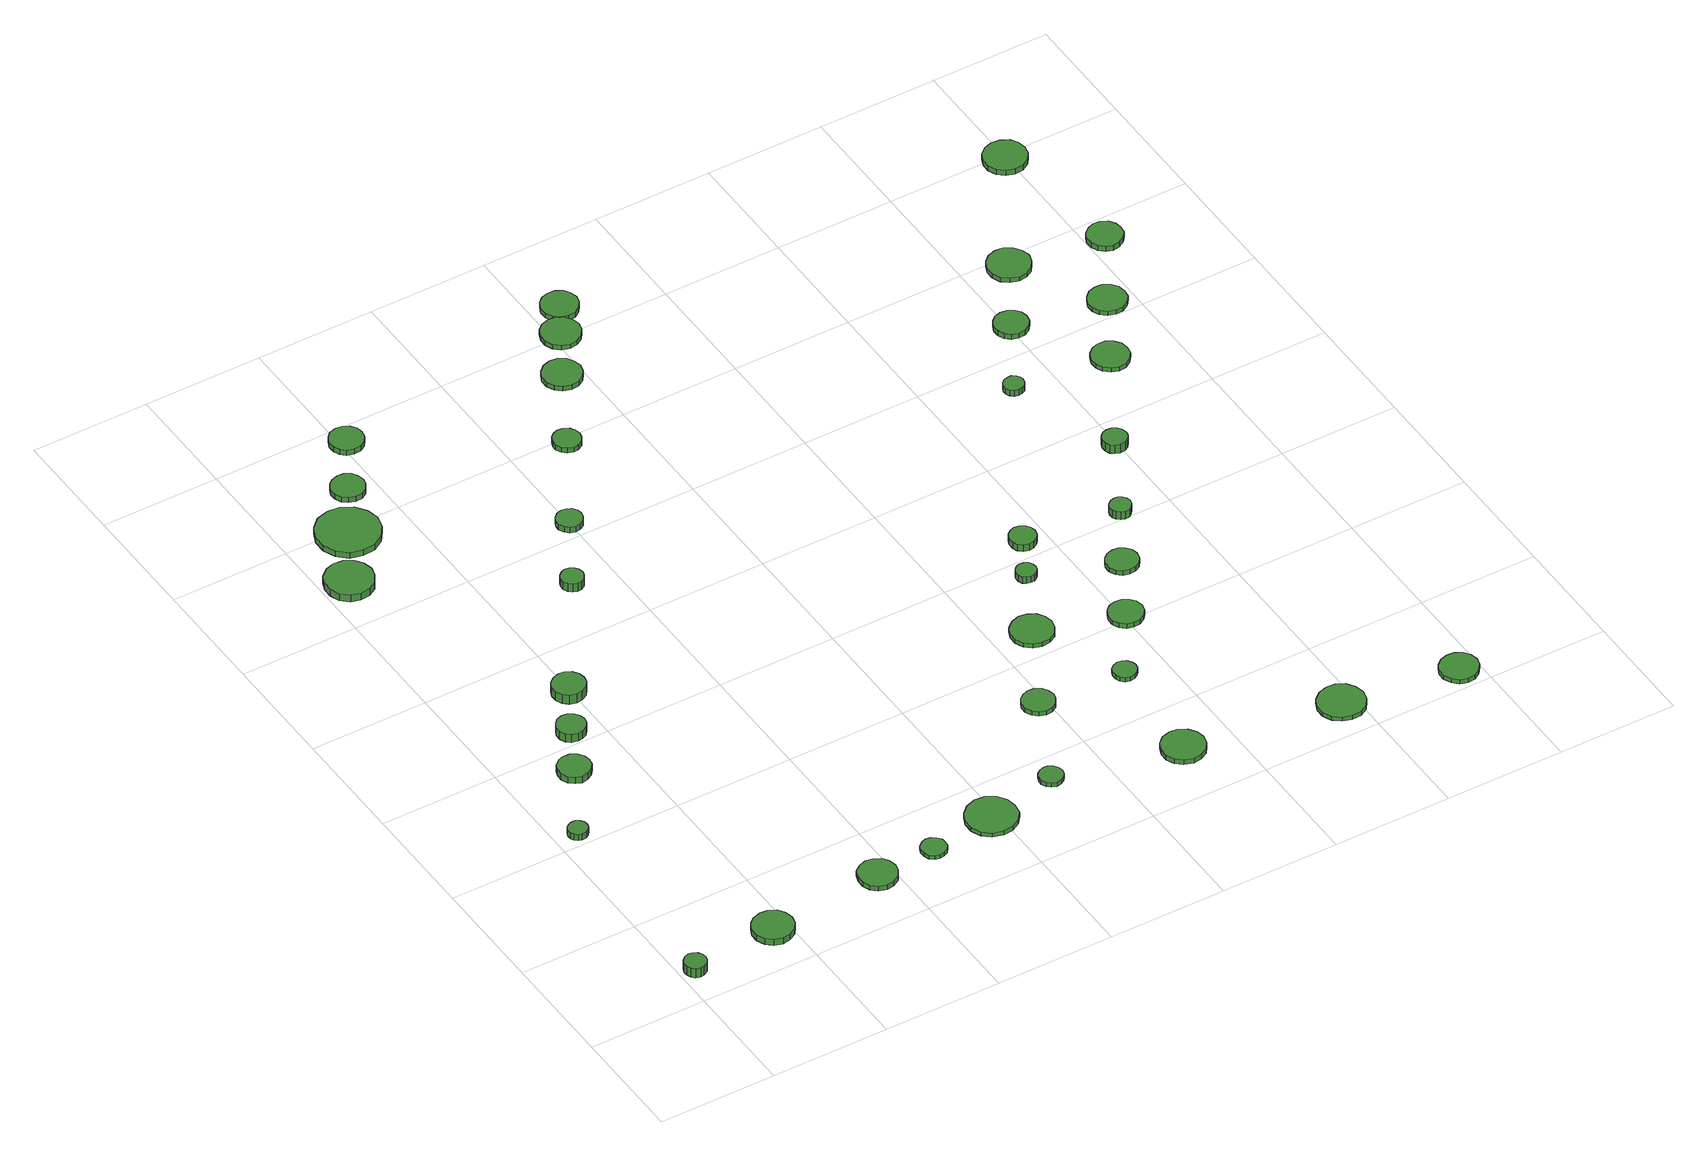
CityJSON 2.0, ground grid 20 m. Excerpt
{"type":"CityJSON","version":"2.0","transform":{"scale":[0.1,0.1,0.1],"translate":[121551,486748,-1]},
"CityObjects":{
"tree1":{"type":"SolitaryVegetationObject","attributes":{"function":"something"},"geometry":[{"type":"MultiSurface","lod":"1","boundaries":[[[0,1,2,3,4,5,6,7,8,9,10,11,12,13,14]],[[15,16,17,18,19,20,21,22,23,24,25,26,27,28,29]],[[0,29,28,1]],[[1,28,27,2]],[[2,27,26,3]],[[3,26,25,4]],[[4,25,24,5]],[[5,24,23,6]],[[6,23,22,7]],[[7,22,21,8]],[[8,21,20,9]],[[9,20,19,10]],[[10,19,18,11]],[[11,18,17,12]],[[12,17,16,13]],[[13,16,15,14]],[[14,15,29,0]]]}]},
"tree2":{"type":"SolitaryVegetationObject","attributes":{"function":"something"},"geometry":[{"type":"MultiSurface","lod":"1","boundaries":[[[30,31,32,33,34,35,36,37,38,39,40,41,42,43,44]],[[45,46,47,48,49,50,51,52,53,54,55,56,57,58,59]],[[30,59,58,31]],[[31,58,57,32]],[[32,57,56,33]],[[33,56,55,34]],[[34,55,54,35]],[[35,54,53,36]],[[36,53,52,37]],[[37,52,51,38]],[[38,51,50,39]],[[39,50,49,40]],[[40,49,48,41]],[[41,48,47,42]],[[42,47,46,43]],[[43,46,45,44]],[[44,45,59,30]]]}]},
"tree3":{"type":"SolitaryVegetationObject","attributes":{"function":"something"},"geometry":[{"type":"MultiSurface","lod":"1","boundaries":[[[60,61,62,63,64,65,66,67,68,69,70,71,72,73,74]],[[75,76,77,78,79,80,81,82,83,84,85,86,87,88,89]],[[60,89,88,61]],[[61,88,87,62]],[[62,87,86,63]],[[63,86,85,64]],[[64,85,84,65]],[[65,84,83,66]],[[66,83,82,67]],[[67,82,81,68]],[[68,81,80,69]],[[69,80,79,70]],[[70,79,78,71]],[[71,78,77,72]],[[72,77,76,73]],[[73,76,75,74]],[[74,75,89,60]]]}]},
"tree4":{"type":"SolitaryVegetationObject","attributes":{"function":"something"},"geometry":[{"type":"MultiSurface","lod":"1","boundaries":[[[90,91,92,93,94,95,96,97,98,99,100,101,102,103,104]],[[105,106,107,108,109,110,111,112,113,114,115,116,117,118,119]],[[90,119,118,91]],[[91,118,117,92]],[[92,117,116,93]],[[93,116,115,94]],[[94,115,114,95]],[[95,114,113,96]],[[96,113,112,97]],[[97,112,111,98]],[[98,111,110,99]],[[99,110,109,100]],[[100,109,108,101]],[[101,108,107,102]],[[102,107,106,103]],[[103,106,105,104]],[[104,105,119,90]]]}]},
"tree5":{"type":"SolitaryVegetationObject","attributes":{"function":"something"},"geometry":[{"type":"MultiSurface","lod":"1","boundaries":[[[120,121,122,123,124,125,126,127,128,129,130,131,132,133,134]],[[135,136,137,138,139,140,141,142,143,144,145,146,147,148,149]],[[120,149,148,121]],[[121,148,147,122]],[[122,147,146,123]],[[123,146,145,124]],[[124,145,144,125]],[[125,144,143,126]],[[126,143,142,127]],[[127,142,141,128]],[[128,141,140,129]],[[129,140,139,130]],[[130,139,138,131]],[[131,138,137,132]],[[132,137,136,133]],[[133,136,135,134]],[[134,135,149,120]]]}]},
"tree6":{"type":"SolitaryVegetationObject","attributes":{"function":"something"},"geometry":[{"type":"MultiSurface","lod":"1","boundaries":[[[150,151,152,153,154,155,156,157,158,159,160,161,162,163,164]],[[165,166,167,168,169,170,171,172,173,174,175,176,177,178,179]],[[150,179,178,151]],[[151,178,177,152]],[[152,177,176,153]],[[153,176,175,154]],[[154,175,174,155]],[[155,174,173,156]],[[156,173,172,157]],[[157,172,171,158]],[[158,171,170,159]],[[159,170,169,160]],[[160,169,168,161]],[[161,168,167,162]],[[162,167,166,163]],[[163,166,165,164]],[[164,165,179,150]]]}]},
"tree7":{"type":"SolitaryVegetationObject","attributes":{"function":"something"},"geometry":[{"type":"MultiSurface","lod":"1","boundaries":[[[180,181,182,183,184,185,186,187,188,189,190,191,192,193,194]],[[195,196,197,198,199,200,201,202,203,204,205,206,207,208,209]],[[180,209,208,181]],[[181,208,207,182]],[[182,207,206,183]],[[183,206,205,184]],[[184,205,204,185]],[[185,204,203,186]],[[186,203,202,187]],[[187,202,201,188]],[[188,201,200,189]],[[189,200,199,190]],[[190,199,198,191]],[[191,198,197,192]],[[192,197,196,193]],[[193,196,195,194]],[[194,195,209,180]]]}]},
"tree8":{"type":"SolitaryVegetationObject","attributes":{"function":"something"},"geometry":[{"type":"MultiSurface","lod":"1","boundaries":[[[210,211,212,213,214,215,216,217,218,219,220,221,222,223,224]],[[225,226,227,228,229,230,231,232,233,234,235,236,237,238,239]],[[210,239,238,211]],[[211,238,237,212]],[[212,237,236,213]],[[213,236,235,214]],[[214,235,234,215]],[[215,234,233,216]],[[216,233,232,217]],[[217,232,231,218]],[[218,231,230,219]],[[219,230,229,220]],[[220,229,228,221]],[[221,228,227,222]],[[222,227,226,223]],[[223,226,225,224]],[[224,225,239,210]]]}]},
"tree9":{"type":"SolitaryVegetationObject","attributes":{"function":"something"},"geometry":[{"type":"MultiSurface","lod":"1","boundaries":[[[240,241,242,243,244,245,246,247,248,249,250,251,252,253,254]],[[255,256,257,258,259,260,261,262,263,264,265,266,267,268,269]],[[240,269,268,241]],[[241,268,267,242]],[[242,267,266,243]],[[243,266,265,244]],[[244,265,264,245]],[[245,264,263,246]],[[246,263,262,247]],[[247,262,261,248]],[[248,261,260,249]],[[249,260,259,250]],[[250,259,258,251]],[[251,258,257,252]],[[252,257,256,253]],[[253,256,255,254]],[[254,255,269,240]]]}]},
"tree10":{"type":"SolitaryVegetationObject","attributes":{"function":"something"},"geometry":[{"type":"MultiSurface","lod":"1","boundaries":[[[270,271,272,273,274,275,276,277,278,279,280,281,282,283,284]],[[285,286,287,288,289,290,291,292,293,294,295,296,297,298,299]],[[270,299,298,271]],[[271,298,297,272]],[[272,297,296,273]],[[273,296,295,274]],[[274,295,294,275]],[[275,294,293,276]],[[276,293,292,277]],[[277,292,291,278]],[[278,291,290,279]],[[279,290,289,280]],[[280,289,288,281]],[[281,288,287,282]],[[282,287,286,283]],[[283,286,285,284]],[[284,285,299,270]]]}]},
"tree11":{"type":"SolitaryVegetationObject","attributes":{"function":"something"},"geometry":[{"type":"MultiSurface","lod":"1","boundaries":[[[300,301,302,303,304,305,306,307,308,309,310,311,312,313,314]],[[315,316,317,318,319,320,321,322,323,324,325,326,327,328,329]],[[300,329,328,301]],[[301,328,327,302]],[[302,327,326,303]],[[303,326,325,304]],[[304,325,324,305]],[[305,324,323,306]],[[306,323,322,307]],[[307,322,321,308]],[[308,321,320,309]],[[309,320,319,310]],[[310,319,318,311]],[[311,318,317,312]],[[312,317,316,313]],[[313,316,315,314]],[[314,315,329,300]]]}]},
"tree12":{"type":"SolitaryVegetationObject","attributes":{"function":"something"},"geometry":[{"type":"MultiSurface","lod":"1","boundaries":[[[330,331,332,333,334,335,336,337,338,339,340,341,342,343,344]],[[345,346,347,348,349,350,351,352,353,354,355,356,357,358,359]],[[330,359,358,331]],[[331,358,357,332]],[[332,357,356,333]],[[333,356,355,334]],[[334,355,354,335]],[[335,354,353,336]],[[336,353,352,337]],[[337,352,351,338]],[[338,351,350,339]],[[339,350,349,340]],[[340,349,348,341]],[[341,348,347,342]],[[342,347,346,343]],[[343,346,345,344]],[[344,345,359,330]]]}]},
"tree13":{"type":"SolitaryVegetationObject","attributes":{"function":"something"},"geometry":[{"type":"MultiSurface","lod":"1","boundaries":[[[360,361,362,363,364,365,366,367,368,369,370,371,372,373,374]],[[375,376,377,378,379,380,381,382,383,384,385,386,387,388,389]],[[360,389,388,361]],[[361,388,387,362]],[[362,387,386,363]],[[363,386,385,364]],[[364,385,384,365]],[[365,384,383,366]],[[366,383,382,367]],[[367,382,381,368]],[[368,381,380,369]],[[369,380,379,370]],[[370,379,378,371]],[[371,378,377,372]],[[372,377,376,373]],[[373,376,375,374]],[[374,375,389,360]]]}]},
"tree14":{"type":"SolitaryVegetationObject","attributes":{"function":"something"},"geometry":[{"type":"MultiSurface","lod":"1","boundaries":[[[390,391,392,393,394,395,396,397,398,399,400,401,402,403,404]],[[405,406,407,408,409,410,411,412,413,414,415,416,417,418,419]],[[390,419,418,391]],[[391,418,417,392]],[[392,417,416,393]],[[393,416,415,394]],[[394,415,414,395]],[[395,414,413,396]],[[396,413,412,397]],[[397,412,411,398]],[[398,411,410,399]],[[399,410,409,400]],[[400,409,408,401]],[[401,408,407,402]],[[402,407,406,403]],[[403,406,405,404]],[[404,405,419,390]]]}]},
"tree15":{"type":"SolitaryVegetationObject","attributes":{"function":"something"},"geometry":[{"type":"MultiSurface","lod":"1","boundaries":[[[420,421,422,423,424,425,426,427,428,429,430,431,432,433,434]],[[435,436,437,438,439,440,441,442,443,444,445,446,447,448,449]],[[420,449,448,421]],[[421,448,447,422]],[[422,447,446,423]],[[423,446,445,424]],[[424,445,444,425]],[[425,444,443,426]],[[426,443,442,427]],[[427,442,441,428]],[[428,441,440,429]],[[429,440,439,430]],[[430,439,438,431]],[[431,438,437,432]],[[432,437,436,433]],[[433,436,435,434]],[[434,435,449,420]]]}]},
"tree16":{"type":"SolitaryVegetationObject","attributes":{"function":"something"},"geometry":[{"type":"MultiSurface","lod":"1","boundaries":[[[450,451,452,453,454,455,456,457,458,459,460,461,462,463,464]],[[465,466,467,468,469,470,471,472,473,474,475,476,477,478,479]],[[450,479,478,451]],[[451,478,477,452]],[[452,477,476,453]],[[453,476,475,454]],[[454,475,474,455]],[[455,474,473,456]],[[456,473,472,457]],[[457,472,471,458]],[[458,471,470,459]],[[459,470,469,460]],[[460,469,468,461]],[[461,468,467,462]],[[462,467,466,463]],[[463,466,465,464]],[[464,465,479,450]]]}]},
"tree17":{"type":"SolitaryVegetationObject","attributes":{"function":"something"},"geometry":[{"type":"MultiSurface","lod":"1","boundaries":[[[480,481,482,483,484,485,486,487,488,489,490,491,492,493,494]],[[495,496,497,498,499,500,501,502,503,504,505,506,507,508,509]],[[480,509,508,481]],[[481,508,507,482]],[[482,507,506,483]],[[483,506,505,484]],[[484,505,504,485]],[[485,504,503,486]],[[486,503,502,487]],[[487,502,501,488]],[[488,501,500,489]],[[489,500,499,490]],[[490,499,498,491]],[[491,498,497,492]],[[492,497,496,493]],[[493,496,495,494]],[[494,495,509,480]]]}]},
"tree18":{"type":"SolitaryVegetationObject","attributes":{"function":"something"},"geometry":[{"type":"MultiSurface","lod":"1","boundaries":[[[510,511,512,513,514,515,516,517,518,519,520,521,522,523,524]],[[525,526,527,528,529,530,531,532,533,534,535,536,537,538,539]],[[510,539,538,511]],[[511,538,537,512]],[[512,537,536,513]],[[513,536,535,514]],[[514,535,534,515]],[[515,534,533,516]],[[516,533,532,517]],[[517,532,531,518]],[[518,531,530,519]],[[519,530,529,520]],[[520,529,528,521]],[[521,528,527,522]],[[522,527,526,523]],[[523,526,525,524]],[[524,525,539,510]]]}]},
"tree19":{"type":"SolitaryVegetationObject","attributes":{"function":"something"},"geometry":[{"type":"MultiSurface","lod":"1","boundaries":[[[540,541,542,543,544,545,546,547,548,549,550,551,552,553,554]],[[555,556,557,558,559,560,561,562,563,564,565,566,567,568,569]],[[540,569,568,541]],[[541,568,567,542]],[[542,567,566,543]],[[543,566,565,544]],[[544,565,564,545]],[[545,564,563,546]],[[546,563,562,547]],[[547,562,561,548]],[[548,561,560,549]],[[549,560,559,550]],[[550,559,558,551]],[[551,558,557,552]],[[552,557,556,553]],[[553,556,555,554]],[[554,555,569,540]]]}]},
"tree20":{"type":"SolitaryVegetationObject","attributes":{"function":"something"},"geometry":[{"type":"MultiSurface","lod":"1","boundaries":[[[570,571,572,573,574,575,576,577,578,579,580,581,582,583,584]],[[585,586,587,588,589,590,591,592,593,594,595,596,597,598,599]],[[570,599,598,571]],[[571,598,597,572]],[[572,597,596,573]],[[573,596,595,574]],[[574,595,594,575]],[[575,594,593,576]],[[576,593,592,577]],[[577,592,591,578]],[[578,591,590,579]],[[579,590,589,580]],[[580,589,588,581]],[[581,588,587,582]],[[582,587,586,583]],[[583,586,585,584]],[[584,585,599,570]]]}]},
"tree21":{"type":"SolitaryVegetationObject","attributes":{"function":"something"},"geometry":[{"type":"MultiSurface","lod":"1","boundaries":[[[600,601,602,603,604,605,606,607,608,609,610,611,612,613,614]],[[615,616,617,618,619,620,621,622,623,624,625,626,627,628,629]],[[600,629,628,601]],[[601,628,627,602]],[[602,627,626,603]],[[603,626,625,604]],[[604,625,624,605]],[[605,624,623,606]],[[606,623,622,607]],[[607,622,621,608]],[[608,621,620,609]],[[609,620,619,610]],[[610,619,618,611]],[[611,618,617,612]],[[612,617,616,613]],[[613,616,615,614]],[[614,615,629,600]]]}]},
"tree22":{"type":"SolitaryVegetationObject","attributes":{"function":"something"},"geometry":[{"type":"MultiSurface","lod":"1","boundaries":[[[630,631,632,633,634,635,636,637,638,639,640,641,642,643,644]],[[645,646,647,648,649,650,651,652,653,654,655,656,657,658,659]],[[630,659,658,631]],[[631,658,657,632]],[[632,657,656,633]],[[633,656,655,634]],[[634,655,654,635]],[[635,654,653,636]],[[636,653,652,637]],[[637,652,651,638]],[[638,651,650,639]],[[639,650,649,640]],[[640,649,648,641]],[[641,648,647,642]],[[642,647,646,643]],[[643,646,645,644]],[[644,645,659,630]]]}]},
"tree23":{"type":"SolitaryVegetationObject","attributes":{"function":"something"},"geometry":[{"type":"MultiSurface","lod":"1","boundaries":[[[660,661,662,663,664,665,666,667,668,669,670,671,672,673,674]],[[675,676,677,678,679,680,681,682,683,684,685,686,687,688,689]],[[660,689,688,661]],[[661,688,687,662]],[[662,687,686,663]],[[663,686,685,664]],[[664,685,684,665]],[[665,684,683,666]],[[666,683,682,667]],[[667,682,681,668]],[[668,681,680,669]],[[669,680,679,670]],[[670,679,678,671]],[[671,678,677,672]],[[672,677,676,673]],[[673,676,675,674]],[[674,675,689,660]]]}]},
"tree24":{"type":"SolitaryVegetationObject","attributes":{"function":"something"},"geometry":[{"type":"MultiSurface","lod":"1","boundaries":[[[690,691,692,693,694,695,696,697,698,699,700,701,702,703,704]],[[705,706,707,708,709,710,711,712,713,714,715,716,717,718,719]],[[690,719,718,691]],[[691,718,717,692]],[[692,717,716,693]],[[693,716,715,694]],[[694,715,714,695]],[[695,714,713,696]],[[696,713,712,697]],[[697,712,711,698]],[[698,711,710,699]],[[699,710,709,700]],[[700,709,708,701]],[[701,708,707,702]],[[702,707,706,703]],[[703,706,705,704]],[[704,705,719,690]]]}]},
"tree25":{"type":"SolitaryVegetationObject","attributes":{"function":"something"},"geometry":[{"type":"MultiSurface","lod":"1","boundaries":[[[720,721,722,723,724,725,726,727,728,729,730,731,732,733,734]],[[735,736,737,738,739,740,741,742,743,744,745,746,747,748,749]],[[720,749,748,721]],[[721,748,747,722]],[[722,747,746,723]],[[723,746,745,724]],[[724,745,744,725]],[[725,744,743,726]],[[726,743,742,727]],[[727,742,741,728]],[[728,741,740,729]],[[729,740,739,730]],[[730,739,738,731]],[[731,738,737,732]],[[732,737,736,733]],[[733,736,735,734]],[[734,735,749,720]]]}]},
"tree26":{"type":"SolitaryVegetationObject","attributes":{"function":"something"},"geometry":[{"type":"MultiSurface","lod":"1","boundaries":[[[750,751,752,753,754,755,756,757,758,759,760,761,762,763,764]],[[765,766,767,768,769,770,771,772,773,774,775,776,777,778,779]],[[750,779,778,751]],[[751,778,777,752]],[[752,777,776,753]],[[753,776,775,754]],[[754,775,774,755]],[[755,774,773,756]],[[756,773,772,757]],[[757,772,771,758]],[[758,771,770,759]],[[759,770,769,760]],[[760,769,768,761]],[[761,768,767,762]],[[762,767,766,763]],[[763,766,765,764]],[[764,765,779,750]]]}]},
"tree27":{"type":"SolitaryVegetationObject","attributes":{"function":"something"},"geometry":[{"type":"MultiSurface","lod":"1","boundaries":[[[780,781,782,783,784,785,786,787,788,789,790,791,792,793,794]],[[795,796,797,798,799,800,801,802,803,804,805,806,807,808,809]],[[780,809,808,781]],[[781,808,807,782]],[[782,807,806,783]],[[783,806,805,784]],[[784,805,804,785]],[[785,804,803,786]],[[786,803,802,787]],[[787,802,801,788]],[[788,801,800,789]],[[789,800,799,790]],[[790,799,798,791]],[[791,798,797,792]],[[792,797,796,793]],[[793,796,795,794]],[[794,795,809,780]]]}]},
"tree28":{"type":"SolitaryVegetationObject","attributes":{"function":"something"},"geometry":[{"type":"MultiSurface","lod":"1","boundaries":[[[810,811,812,813,814,815,816,817,818,819,820,821,822,823,824]],[[825,826,827,828,829,830,831,832,833,834,835,836,837,838,839]],[[810,839,838,811]],[[811,838,837,812]],[[812,837,836,813]],[[813,836,835,814]],[[814,835,834,815]],[[815,834,833,816]],[[816,833,832,817]],[[817,832,831,818]],[[818,831,830,819]],[[819,830,829,820]],[[820,829,828,821]],[[821,828,827,822]],[[822,827,826,823]],[[823,826,825,824]],[[824,825,839,810]]]}]},
"tree29":{"type":"SolitaryVegetationObject","attributes":{"function":"something"},"geometry":[{"type":"MultiSurface","lod":"1","boundaries":[[[840,841,842,843,844,845,846,847,848,849,850,851,852,853,854]],[[855,856,857,858,859,860,861,862,863,864,865,866,867,868,869]],[[840,869,868,841]],[[841,868,867,842]],[[842,867,866,843]],[[843,866,865,844]],[[844,865,864,845]],[[845,864,863,846]],[[846,863,862,847]],[[847,862,861,848]],[[848,861,860,849]],[[849,860,859,850]],[[850,859,858,851]],[[851,858,857,852]],[[852,857,856,853]],[[853,856,855,854]],[[854,855,869,840]]]}]},
"tree30":{"type":"SolitaryVegetationObject","attributes":{"function":"something"},"geometry":[{"type":"MultiSurface","lod":"1","boundaries":[[[870,871,872,873,874,875,876,877,878,879,880,881,882,883,884]],[[885,886,887,888,889,890,891,892,893,894,895,896,897,898,899]],[[870,899,898,871]],[[871,898,897,872]],[[872,897,896,873]],[[873,896,895,874]],[[874,895,894,875]],[[875,894,893,876]],[[876,893,892,877]],[[877,892,891,878]],[[878,891,890,879]],[[879,890,889,880]],[[880,889,888,881]],[[881,888,887,882]],[[882,887,886,883]],[[883,886,885,884]],[[884,885,899,870]]]}]},
"tree31":{"type":"SolitaryVegetationObject","attributes":{"function":"something"},"geometry":[{"type":"MultiSurface","lod":"1","boundaries":[[[900,901,902,903,904,905,906,907,908,909,910,911,912,913,914]],[[915,916,917,918,919,920,921,922,923,924,925,926,927,928,929]],[[900,929,928,901]],[[901,928,927,902]],[[902,927,926,903]],[[903,926,925,904]],[[904,925,924,905]],[[905,924,923,906]],[[906,923,922,907]],[[907,922,921,908]],[[908,921,920,909]],[[909,920,919,910]],[[910,919,918,911]],[[911,918,917,912]],[[912,917,916,913]],[[913,916,915,914]],[[914,915,929,900]]]}]},
"tree32":{"type":"SolitaryVegetationObject","attributes":{"function":"something"},"geometry":[{"type":"MultiSurface","lod":"1","boundaries":[[[930,931,932,933,934,935,936,937,938,939,940,941,942,943,944]],[[945,946,947,948,949,950,951,952,953,954,955,956,957,958,959]],[[930,959,958,931]],[[931,958,957,932]],[[932,957,956,933]],[[933,956,955,934]],[[934,955,954,935]],[[935,954,953,936]],[[936,953,952,937]],[[937,952,951,938]],[[938,951,950,939]],[[939,950,949,940]],[[940,949,948,941]],[[941,948,947,942]],[[942,947,946,943]],[[943,946,945,944]],[[944,945,959,930]]]}]},
"tree33":{"type":"SolitaryVegetationObject","attributes":{"function":"something"},"geometry":[{"type":"MultiSurface","lod":"1","boundaries":[[[960,961,962,963,964,965,966,967,968,969,970,971,972,973,974]],[[975,976,977,978,979,980,981,982,983,984,985,986,987,988,989]],[[960,989,988,961]],[[961,988,987,962]],[[962,987,986,963]],[[963,986,985,964]],[[964,985,984,965]],[[965,984,983,966]],[[966,983,982,967]],[[967,982,981,968]],[[968,981,980,969]],[[969,980,979,970]],[[970,979,978,971]],[[971,978,977,972]],[[972,977,976,973]],[[973,976,975,974]],[[974,975,989,960]]]}]},
"tree34":{"type":"SolitaryVegetationObject","attributes":{"function":"something"},"geometry":[{"type":"MultiSurface","lod":"1","boundaries":[[[990,991,992,993,994,995,996,997,998,999,1000,1001,1002,1003,1004]],[[1005,1006,1007,1008,1009,1010,1011,1012,1013,1014,1015,1016,1017,1018,1019]],[[990,1019,1018,991]],[[991,1018,1017,992]],[[992,1017,1016,993]],[[993,1016,1015,994]],[[994,1015,1014,995]],[[995,1014,1013,996]],[[996,1013,1012,997]],[[997,1012,1011,998]],[[998,1011,1010,999]],[[999,1010,1009,1000]],[[1000,1009,1008,1001]],[[1001,1008,1007,1002]],[[1002,1007,1006,1003]],[[1003,1006,1005,1004]],[[1004,1005,1019,990]]]}]},
"tree35":{"type":"SolitaryVegetationObject","attributes":{"function":"something"},"geometry":[{"type":"MultiSurface","lod":"1","boundaries":[[[1020,1021,1022,1023,1024,1025,1026,1027,1028,1029,1030,1031,1032,1033,1034]],[[1035,1036,1037,1038,1039,1040,1041,1042,1043,1044,1045,1046,1047,1048,1049]],[[1020,1049,1048,1021]],[[1021,1048,1047,1022]],[[1022,1047,1046,1023]],[[1023,1046,1045,1024]],[[1024,1045,1044,1025]],[[1025,1044,1043,1026]],[[1026,1043,1042,1027]],[[1027,1042,1041,1028]],[[1028,1041,1040,1029]],[[1029,1040,1039,1030]],[[1030,1039,1038,1031]],[[1031,1038,1037,1032]],[[1032,1037,1036,1033]],[[1033,1036,1035,1034]],[[1034,1035,1049,1020]]]}]},
"tree36":{"type":"SolitaryVegetationObject","attributes":{"function":"something"},"geometry":[{"type":"MultiSurface","lod":"1","boundaries":[[[1050,1051,1052,1053,1054,1055,1056,1057,1058,1059,1060,1061,1062,1063,1064]],[[1065,1066,1067,1068,1069,1070,1071,1072,1073,1074,1075,1076,1077,1078,1079]],[[1050,1079,1078,1051]],[[1051,1078,1077,1052]],[[1052,1077,1076,1053]],[[1053,1076,1075,1054]],[[1054,1075,1074,1055]],[[1055,1074,1073,1056]],[[1056,1073,1072,1057]],[[1057,1072,1071,1058]],[[1058,1071,1070,1059]],[[1059,1070,1069,1060]],[[1060,1069,1068,1061]],[[1061,1068,1067,1062]],[[1062,1067,1066,1063]],[[1063,1066,1065,1064]],[[1064,1065,1079,1050]]]}]},
"tree37":{"type":"SolitaryVegetationObject","attributes":{"function":"something"},"geometry":[{"type":"MultiSurface","lod":"1","boundaries":[[[1080,1081,1082,1083,1084,1085,1086,1087,1088,1089,1090,1091,1092,1093,1094]],[[1095,1096,1097,1098,1099,1100,1101,1102,1103,1104,1105,1106,1107,1108,1109]],[[1080,1109,1108,1081]],[[1081,1108,1107,1082]],[[1082,1107,1106,1083]],[[1083,1106,1105,1084]],[[1084,1105,1104,1085]],[[1085,1104,1103,1086]],[[1086,1103,1102,1087]],[[1087,1102,1101,1088]],[[1088,1101,1100,1089]],[[1089,1100,1099,1090]],[[1090,1099,1098,1091]],[[1091,1098,1097,1092]],[[1092,1097,1096,1093]],[[1093,1096,1095,1094]],[[1094,1095,1109,1080]]]}]},
"tree38":{"type":"SolitaryVegetationObject","attributes":{"function":"something"}},
"tree39":{"type":"SolitaryVegetationObject","attributes":{"function":"something"},"geometry":[{"type":"MultiSurface","lod":"1","boundaries":[[[1110,1111,1112,1113,1114,1115,1116,1117,1118,1119,1120,1121,1122,1123,1124]],[[1125,1126,1127,1128,1129,1130,1131,1132,1133,1134,1135,1136,1137,1138,1139]],[[1110,1139,1138,1111]],[[1111,1138,1137,1112]],[[1112,1137,1136,1113]],[[1113,1136,1135,1114]],[[1114,1135,1134,1115]],[[1115,1134,1133,1116]],[[1116,1133,1132,1117]],[[1117,1132,1131,1118]],[[1118,1131,1130,1119]],[[1119,1130,1129,1120]],[[1120,1129,1128,1121]],[[1121,1128,1127,1122]],[[1122,1127,1126,1123]],[[1123,1126,1125,1124]],[[1124,1125,1139,1110]]]}]},
"tree40":{"type":"SolitaryVegetationObject","attributes":{"function":"something"},"geometry":[{"type":"MultiSurface","lod":"1","boundaries":[[[1140,1141,1142,1143,1144,1145,1146,1147,1148,1149,1150,1151,1152,1153,1154]],[[1155,1156,1157,1158,1159,1160,1161,1162,1163,1164,1165,1166,1167,1168,1169]],[[1140,1169,1168,1141]],[[1141,1168,1167,1142]],[[1142,1167,1166,1143]],[[1143,1166,1165,1144]],[[1144,1165,1164,1145]],[[1145,1164,1163,1146]],[[1146,1163,1162,1147]],[[1147,1162,1161,1148]],[[1148,1161,1160,1149]],[[1149,1160,1159,1150]],[[1150,1159,1158,1151]],[[1151,1158,1157,1152]],[[1152,1157,1156,1153]],[[1153,1156,1155,1154]],[[1154,1155,1169,1140]]]}]}
},
"vertices":[
[45,67,25],[43,75,25],[39,81,25],[32,85,25],[25,86,25],[17,83,25],[12,78,25],[9,71,25],[9,64,25],[12,57,25],[17,51,25],[25,49,25],[32,50,25],[39,54,25],[43,60,25],[43,60,7],[39,54,7],[32,50,7],[25,49,7],[17,51,7],[12,57,7],[9,64,7],[9,71,7],[12,78,7],[17,83,7],[25,86,7],[32,85,7],[39,81,7],[43,75,7],[45,67,7],
[55,424,19],[54,431,19],[50,436,19],[44,440,19],[37,440,19],[31,438,19],[26,434,19],[23,428,19],[23,421,19],[26,415,19],[31,410,19],[37,408,19],[44,409,19],[50,412,19],[54,418,19],[54,418,7],[50,412,7],[44,409,7],[37,408,7],[31,410,7],[26,415,7],[23,421,7],[23,428,7],[26,434,7],[31,438,7],[37,440,7],[44,440,7],[50,436,7],[54,431,7],[55,424,7],
[207,81,19],[204,94,19],[196,106,19],[183,113,19],[170,114,19],[156,110,19],[146,101,19],[140,88,19],[140,74,19],[146,61,19],[156,52,19],[170,47,19],[183,49,19],[196,56,19],[204,67,19],[204,67,7],[196,56,7],[183,49,7],[170,47,7],[156,52,7],[146,61,7],[140,74,7],[140,88,7],[146,101,7],[156,110,7],[170,114,7],[183,113,7],[196,106,7],[204,94,7],[207,81,7],
[135,546,20],[133,557,20],[126,566,20],[116,572,20],[105,573,20],[95,570,20],[86,562,20],[82,552,20],[82,541,20],[86,530,20],[95,523,20],[105,519,20],[116,521,20],[126,526,20],[133,535,20],[133,535,7],[126,526,7],[116,521,7],[105,519,7],[95,523,7],[86,530,7],[82,541,7],[82,552,7],[86,562,7],[95,570,7],[105,573,7],[116,572,7],[126,566,7],[133,557,7],[135,546,7],
[176,626,23],[174,636,23],[168,644,23],[159,649,23],[150,650,23],[140,647,23],[133,640,23],[129,631,23],[129,621,23],[133,612,23],[140,606,23],[150,603,23],[159,604,23],[168,609,23],[174,617,23],[174,617,7],[168,609,7],[159,604,7],[150,603,7],[140,606,7],[133,612,7],[129,621,7],[129,631,7],[133,640,7],[140,647,7],[150,650,7],[159,649,7],[168,644,7],[174,636,7],[176,626,7],
[84,1089,21],[80,1105,21],[71,1118,21],[57,1126,21],[40,1128,21],[25,1123,21],[12,1112,21],[6,1097,21],[6,1080,21],[12,1065,21],[25,1054,21],[40,1049,21],[57,1051,21],[71,1059,21],[80,1073,21],[80,1073,7],[71,1059,7],[57,1051,7],[40,1049,7],[25,1054,7],[12,1065,7],[6,1080,7],[6,1097,7],[12,1112,7],[25,1123,7],[40,1128,7],[57,1126,7],[71,1118,7],[80,1105,7],[84,1089,7],
[404,102,16],[401,115,16],[394,126,16],[382,132,16],[369,134,16],[356,129,16],[346,121,16],[341,108,16],[341,95,16],[346,83,16],[356,74,16],[369,70,16],[382,71,16],[394,78,16],[401,89,16],[401,89,7],[394,78,7],[382,71,7],[369,70,7],[356,74,7],[346,83,7],[341,95,7],[341,108,7],[346,121,7],[356,129,7],[369,134,7],[382,132,7],[394,126,7],[401,115,7],[404,102,7],
[224,705,25],[222,716,25],[215,725,25],[205,731,25],[194,732,25],[183,728,25],[175,721,25],[170,710,25],[170,699,25],[175,689,25],[183,681,25],[194,678,25],[205,679,25],[215,685,25],[222,694,25],[222,694,7],[215,685,7],[205,679,7],[194,678,7],[183,681,7],[175,689,7],[170,699,7],[170,710,7],[175,721,7],[183,728,7],[194,732,7],[205,731,7],[215,725,7],[222,716,7],[224,705,7],
[155,1185,18],[150,1206,18],[137,1224,18],[118,1235,18],[97,1237,18],[76,1231,18],[60,1216,18],[51,1196,18],[51,1174,18],[60,1154,18],[76,1139,18],[97,1133,18],[118,1135,18],[137,1146,18],[150,1164,18],[150,1164,7],[137,1146,7],[118,1135,7],[97,1133,7],[76,1139,7],[60,1154,7],[51,1174,7],[51,1196,7],[60,1216,7],[76,1231,7],[97,1237,7],[118,1235,7],[137,1224,7],[150,1206,7],[155,1185,7],
[497,109,14],[496,117,14],[490,124,14],[483,129,14],[474,130,14],[466,127,14],[459,121,14],[456,113,14],[456,104,14],[459,96,14],[466,90,14],[474,88,14],[483,89,14],[490,93,14],[496,100,14],[496,100,7],[490,93,7],[483,89,7],[474,88,7],[466,90,7],[459,96,7],[456,104,7],[456,113,7],[459,121,7],[466,127,7],[474,130,7],[483,129,7],[490,124,7],[496,117,7],[497,109,7],
[183,1271,17],[180,1283,17],[174,1292,17],[164,1298,17],[152,1299,17],[141,1295,17],[133,1288,17],[128,1277,17],[128,1266,17],[133,1255,17],[141,1248,17],[152,1244,17],[164,1245,17],[174,1251,17],[180,1260,17],[180,1260,7],[174,1251,7],[164,1245,7],[152,1244,7],[141,1248,7],[133,1255,7],[128,1266,7],[128,1277,7],[133,1288,7],[141,1295,7],[152,1299,7],[164,1298,7],[174,1292,7],[180,1283,7],[183,1271,7],
[350,912,23],[348,920,23],[344,926,23],[337,930,23],[329,931,23],[322,928,23],[316,923,23],[313,916,23],[313,908,23],[316,901,23],[322,896,23],[329,893,23],[337,894,23],[344,898,23],[348,904,23],[348,904,7],[344,898,7],[337,894,7],[329,893,7],[322,896,7],[316,901,7],[313,908,7],[313,916,7],[316,923,7],[322,928,7],[329,931,7],[337,930,7],[344,926,7],[348,920,7],[350,912,7],
[238,1365,17],[236,1376,17],[229,1385,17],[219,1391,17],[207,1392,17],[196,1389,17],[188,1381,17],[183,1370,17],[183,1359,17],[188,1348,17],[196,1340,17],[207,1337,17],[219,1338,17],[229,1344,17],[236,1353,17],[236,1353,7],[229,1344,7],[219,1338,7],[207,1337,7],[196,1340,7],[188,1348,7],[183,1359,7],[183,1370,7],[188,1381,7],[196,1389,7],[207,1392,7],[219,1391,7],[229,1385,7],[236,1376,7],[238,1365,7],
[630,124,15],[627,141,15],[616,155,15],[601,164,15],[584,166,15],[567,160,15],[554,148,15],[547,132,15],[547,115,15],[554,99,15],[567,87,15],[584,82,15],[601,84,15],[616,92,15],[627,106,15],[627,106,7],[616,92,7],[601,84,7],[584,82,7],[567,87,7],[554,99,7],[547,115,7],[547,132,7],[554,148,7],[567,160,7],[584,166,7],[601,164,7],[616,155,7],[627,141,7],[630,124,7],
[422,1032,18],[420,1041,18],[415,1048,18],[407,1052,18],[398,1053,18],[389,1050,18],[383,1044,18],[379,1036,18],[379,1027,18],[383,1019,18],[389,1013,18],[398,1010,18],[407,1011,18],[415,1016,18],[420,1023,18],[420,1023,7],[415,1016,7],[407,1011,7],[398,1010,7],[389,1013,7],[383,1019,7],[379,1027,7],[379,1036,7],[383,1044,7],[389,1050,7],[398,1053,7],[407,1052,7],[415,1048,7],[420,1041,7],[422,1032,7],
[733,154,15],[731,162,15],[726,169,15],[719,173,15],[711,174,15],[703,171,15],[697,166,15],[693,158,15],[693,150,15],[697,142,15],[703,137,15],[711,134,15],[719,135,15],[726,139,15],[731,146,15],[731,146,7],[726,139,7],[719,135,7],[711,134,7],[703,137,7],[697,142,7],[693,150,7],[693,158,7],[697,166,7],[703,171,7],[711,174,7],[719,173,7],[726,169,7],[731,162,7],[733,154,7],
[516,1189,17],[514,1198,17],[509,1206,17],[500,1211,17],[491,1212,17],[482,1209,17],[475,1203,17],[471,1194,17],[471,1184,17],[475,1176,17],[482,1169,17],[491,1166,17],[500,1167,17],[509,1172,17],[514,1180,17],[514,1180,7],[509,1172,7],[500,1167,7],[491,1166,7],[482,1169,7],[475,1176,7],[471,1184,7],[471,1194,7],[475,1203,7],[482,1209,7],[491,1212,7],[500,1211,7],[509,1206,7],[514,1198,7],[516,1189,7],
[813,308,15],[810,319,15],[804,328,15],[794,334,15],[783,335,15],[772,331,15],[764,324,15],[759,314,15],[759,302,15],[764,292,15],[772,285,15],[783,281,15],[794,282,15],[804,288,15],[810,297,15],[810,297,7],[804,288,7],[794,282,7],[783,281,7],[772,285,7],[764,292,7],[759,302,7],[759,314,7],[764,324,7],[772,331,7],[783,335,7],[794,334,7],[804,328,7],[810,319,7],[813,308,7],
[954,106,16],[951,120,16],[942,132,16],[929,140,16],[915,141,16],[900,137,16],[889,127,16],[883,113,16],[883,98,16],[889,85,16],[900,75,16],[915,70,16],[929,72,16],[942,79,16],[951,91,16],[951,91,7],[942,79,7],[929,72,7],[915,70,7],[900,75,7],[889,85,7],[883,98,7],[883,113,7],[889,127,7],[900,137,7],[915,141,7],[929,140,7],[942,132,7],[951,120,7],[954,106,7],
[599,1321,16],[596,1334,16],[589,1345,16],[577,1352,16],[564,1353,16],[551,1349,16],[541,1340,16],[535,1328,16],[535,1314,16],[541,1302,16],[551,1293,16],[564,1289,16],[577,1290,16],[589,1297,16],[596,1308,16],[596,1308,7],[589,1297,7],[577,1290,7],[564,1289,7],[551,1293,7],[541,1302,7],[535,1314,7],[535,1328,7],[541,1340,7],[551,1349,7],[564,1353,7],[577,1352,7],[589,1345,7],[596,1334,7],[599,1321,7],
[898,451,15],[895,465,15],[887,477,15],[874,484,15],[860,486,15],[846,481,15],[835,472,15],[829,458,15],[829,444,15],[835,431,15],[846,421,15],[860,416,15],[874,418,15],[887,425,15],[895,437,15],[895,437,7],[887,425,7],[874,418,7],[860,416,7],[846,421,7],[835,431,7],[829,444,7],[829,458,7],[835,472,7],[846,481,7],[860,486,7],[874,484,7],[887,477,7],[895,465,7],[898,451,7],
[954,299,15],[952,307,15],[947,314,15],[940,318,15],[932,319,15],[924,316,15],[918,311,15],[915,303,15],[915,295,15],[918,288,15],[924,282,15],[932,280,15],[940,281,15],[947,285,15],[952,291,15],[952,291,7],[947,285,7],[940,281,7],[932,280,7],[924,282,7],[918,288,7],[915,295,7],[915,303,7],[918,311,7],[924,316,7],[932,319,7],[940,318,7],[947,314,7],[952,307,7],[954,299,7],
[647,1402,16],[644,1415,16],[636,1426,16],[625,1433,16],[611,1434,16],[598,1430,16],[588,1421,16],[583,1409,16],[583,1395,16],[588,1383,16],[598,1374,16],[611,1369,16],[625,1371,16],[636,1378,16],[644,1389,16],[644,1389,7],[636,1378,7],[625,1371,7],[611,1369,7],[598,1374,7],[588,1383,7],[583,1395,7],[583,1409,7],[588,1421,7],[598,1430,7],[611,1434,7],[625,1433,7],[636,1426,7],[644,1415,7],[647,1402,7],
[676,1455,17],[673,1467,17],[666,1478,17],[655,1484,17],[642,1485,17],[630,1481,17],[621,1473,17],[616,1461,17],[616,1449,17],[621,1437,17],[630,1429,17],[642,1425,17],[655,1426,17],[666,1433,17],[673,1443,17],[673,1443,7],[666,1433,7],[655,1426,7],[642,1425,7],[630,1429,7],[621,1437,7],[616,1449,7],[616,1461,7],[621,1473,7],[630,1481,7],[642,1485,7],[655,1484,7],[666,1478,7],[673,1467,7],[676,1455,7],
[940,565,20],[939,572,20],[935,578,20],[929,581,20],[922,582,20],[915,580,20],[910,575,20],[907,569,20],[907,562,20],[910,555,20],[915,551,20],[922,549,20],[929,549,20],[935,553,20],[939,558,20],[939,558,7],[935,553,7],[929,549,7],[922,549,7],[915,551,7],[910,555,7],[907,562,7],[907,569,7],[910,575,7],[915,580,7],[922,582,7],[929,581,7],[935,578,7],[939,572,7],[940,565,7],
[1033,409,16],[1030,421,16],[1023,430,16],[1013,436,16],[1001,437,16],[990,434,16],[981,426,16],[976,415,16],[976,403,16],[981,392,16],[990,384,16],[1001,381,16],[1013,382,16],[1023,388,16],[1030,397,16],[1030,397,7],[1023,388,7],[1013,382,7],[1001,381,7],[990,384,7],[981,392,7],[976,403,7],[976,415,7],[981,426,7],[990,434,7],[1001,437,7],[1013,436,7],[1023,430,7],[1030,421,7],[1033,409,7],
[982,634,21],[980,643,21],[975,650,21],[967,655,21],[958,656,21],[949,653,21],[942,647,21],[939,639,21],[939,629,21],[942,621,21],[949,615,21],[958,612,21],[967,613,21],[975,618,21],[980,625,21],[980,625,8],[975,618,8],[967,613,8],[958,612,8],[949,615,8],[942,621,8],[939,629,8],[939,639,8],[942,647,8],[949,653,8],[958,656,8],[967,655,8],[975,650,8],[980,643,8],[982,634,8],
[1213,65,16],[1209,81,16],[1200,94,16],[1186,102,16],[1170,103,16],[1155,98,16],[1143,88,16],[1136,73,16],[1136,57,16],[1143,42,16],[1155,32,16],[1170,27,16],[1186,28,16],[1200,36,16],[1209,49,16],[1209,49,8],[1200,36,8],[1186,28,8],[1170,27,8],[1155,32,8],[1143,42,8],[1136,57,8],[1136,73,8],[1143,88,8],[1155,98,8],[1170,103,8],[1186,102,8],[1200,94,8],[1209,81,8],[1213,65,8],
[1088,512,17],[1086,523,17],[1079,532,17],[1070,537,17],[1059,538,17],[1048,535,17],[1040,528,17],[1035,518,17],[1035,507,17],[1040,496,17],[1048,489,17],[1059,486,17],[1070,487,17],[1079,492,17],[1086,501,17],[1086,501,8],[1079,492,8],[1070,487,8],[1059,486,8],[1048,489,8],[1040,496,8],[1035,507,8],[1035,518,8],[1040,528,8],[1048,535,8],[1059,538,8],[1070,537,8],[1079,532,8],[1086,523,8],[1088,512,8],
[1139,614,23],[1137,621,23],[1133,627,23],[1127,631,23],[1119,631,23],[1113,629,23],[1107,624,23],[1104,618,23],[1104,610,23],[1107,604,23],[1113,599,23],[1119,597,23],[1127,597,23],[1133,601,23],[1137,607,23],[1137,607,8],[1133,601,8],[1127,597,8],[1119,597,8],[1113,599,8],[1107,604,8],[1104,610,8],[1104,618,8],[1107,624,8],[1113,629,8],[1119,631,8],[1127,631,8],[1133,627,8],[1137,621,8],[1139,614,8],
[1398,37,17],[1395,50,17],[1387,61,17],[1376,67,17],[1363,68,17],[1350,64,17],[1341,56,17],[1335,44,17],[1335,31,17],[1341,19,17],[1350,10,17],[1363,6,17],[1376,7,17],[1387,14,17],[1395,24,17],[1395,24,9],[1387,14,9],[1376,7,9],[1363,6,9],[1350,10,9],[1341,19,9],[1335,31,9],[1335,44,9],[1341,56,9],[1350,64,9],[1363,68,9],[1376,67,9],[1387,61,9],[1395,50,9],[1398,37,9],
[1149,938,19],[1148,945,19],[1144,950,19],[1138,954,19],[1131,954,19],[1124,952,19],[1119,948,19],[1116,941,19],[1116,934,19],[1119,928,19],[1124,923,19],[1131,921,19],[1138,922,19],[1144,925,19],[1148,931,19],[1148,931,7],[1144,925,7],[1138,922,7],[1131,921,7],[1124,923,7],[1119,928,7],[1116,934,7],[1116,941,7],[1119,948,7],[1124,952,7],[1131,954,7],[1138,954,7],[1144,950,7],[1148,945,7],[1149,938,7],
[1215,748,25],[1213,756,25],[1208,763,25],[1201,767,25],[1192,768,25],[1184,766,25],[1178,760,25],[1175,752,25],[1175,744,25],[1178,736,25],[1184,731,25],[1192,728,25],[1201,729,25],[1208,733,25],[1213,740,25],[1213,740,8],[1208,733,8],[1201,729,8],[1192,728,8],[1184,731,8],[1178,736,8],[1175,744,8],[1175,752,8],[1178,760,8],[1184,766,8],[1192,768,8],[1201,767,8],[1208,763,8],[1213,756,8],[1215,748,8],
[1231,1060,17],[1229,1071,17],[1222,1080,17],[1212,1086,17],[1200,1087,17],[1189,1084,17],[1181,1076,17],[1176,1065,17],[1176,1054,17],[1181,1043,17],[1189,1036,17],[1200,1032,17],[1212,1033,17],[1222,1039,17],[1229,1048,17],[1229,1048,7],[1222,1039,7],[1212,1033,7],[1200,1032,7],[1189,1036,7],[1181,1043,7],[1176,1054,7],[1176,1065,7],[1181,1076,7],[1189,1084,7],[1200,1087,7],[1212,1086,7],[1222,1080,7],[1229,1071,7],[1231,1060,7],
[1323,919,16],[1321,932,16],[1313,942,16],[1302,949,16],[1289,950,16],[1277,946,16],[1267,937,16],[1262,925,16],[1262,912,16],[1267,901,16],[1277,892,16],[1289,888,16],[1302,889,16],[1313,896,16],[1321,906,16],[1321,906,8],[1313,896,8],[1302,889,8],[1289,888,8],[1277,892,8],[1267,901,8],[1262,912,8],[1262,925,8],[1267,937,8],[1277,946,8],[1289,950,8],[1302,949,8],[1313,942,8],[1321,932,8],[1323,919,8],
[1308,1177,16],[1304,1191,16],[1296,1203,16],[1283,1211,16],[1269,1212,16],[1255,1208,16],[1244,1198,16],[1238,1184,16],[1238,1170,16],[1244,1156,16],[1255,1147,16],[1269,1142,16],[1283,1144,16],[1296,1151,16],[1304,1163,16],[1304,1163,7],[1296,1151,7],[1283,1144,7],[1269,1142,7],[1255,1147,7],[1244,1156,7],[1238,1170,7],[1238,1184,7],[1244,1198,7],[1255,1208,7],[1269,1212,7],[1283,1211,7],[1296,1203,7],[1304,1191,7],[1308,1177,7],
[1388,1032,15],[1386,1045,15],[1378,1055,15],[1367,1062,15],[1354,1063,15],[1341,1059,15],[1332,1050,15],[1326,1038,15],[1326,1025,15],[1332,1014,15],[1341,1005,15],[1354,1001,15],[1367,1002,15],[1378,1009,15],[1386,1019,15],[1386,1019,7],[1378,1009,7],[1367,1002,7],[1354,1001,7],[1341,1005,7],[1332,1014,7],[1326,1025,7],[1326,1038,7],[1332,1050,7],[1341,1059,7],[1354,1063,7],[1367,1062,7],[1378,1055,7],[1386,1045,7],[1388,1032,7],
[1459,1157,16],[1457,1169,16],[1450,1179,16],[1439,1185,16],[1427,1186,16],[1416,1182,16],[1407,1174,16],[1402,1163,16],[1402,1151,16],[1407,1140,16],[1416,1132,16],[1427,1128,16],[1439,1130,16],[1450,1136,16],[1457,1145,16],[1457,1145,6],[1450,1136,6],[1439,1130,6],[1427,1128,6],[1416,1132,6],[1407,1140,6],[1402,1151,6],[1402,1163,6],[1407,1174,6],[1416,1182,6],[1427,1186,6],[1439,1185,6],[1450,1179,6],[1457,1169,6],[1459,1157,6],
[1432,1389,16],[1429,1403,16],[1421,1415,16],[1408,1422,16],[1393,1424,16],[1379,1419,16],[1368,1410,16],[1362,1396,16],[1362,1381,16],[1368,1368,16],[1379,1358,16],[1393,1354,16],[1408,1355,16],[1421,1363,16],[1429,1374,16],[1429,1374,6],[1421,1363,6],[1408,1355,6],[1393,1354,6],[1379,1358,6],[1368,1368,6],[1362,1381,6],[1362,1396,6],[1368,1410,6],[1379,1419,6],[1393,1424,6],[1408,1422,6],[1421,1415,6],[1429,1403,6],[1432,1389,6]
]}
